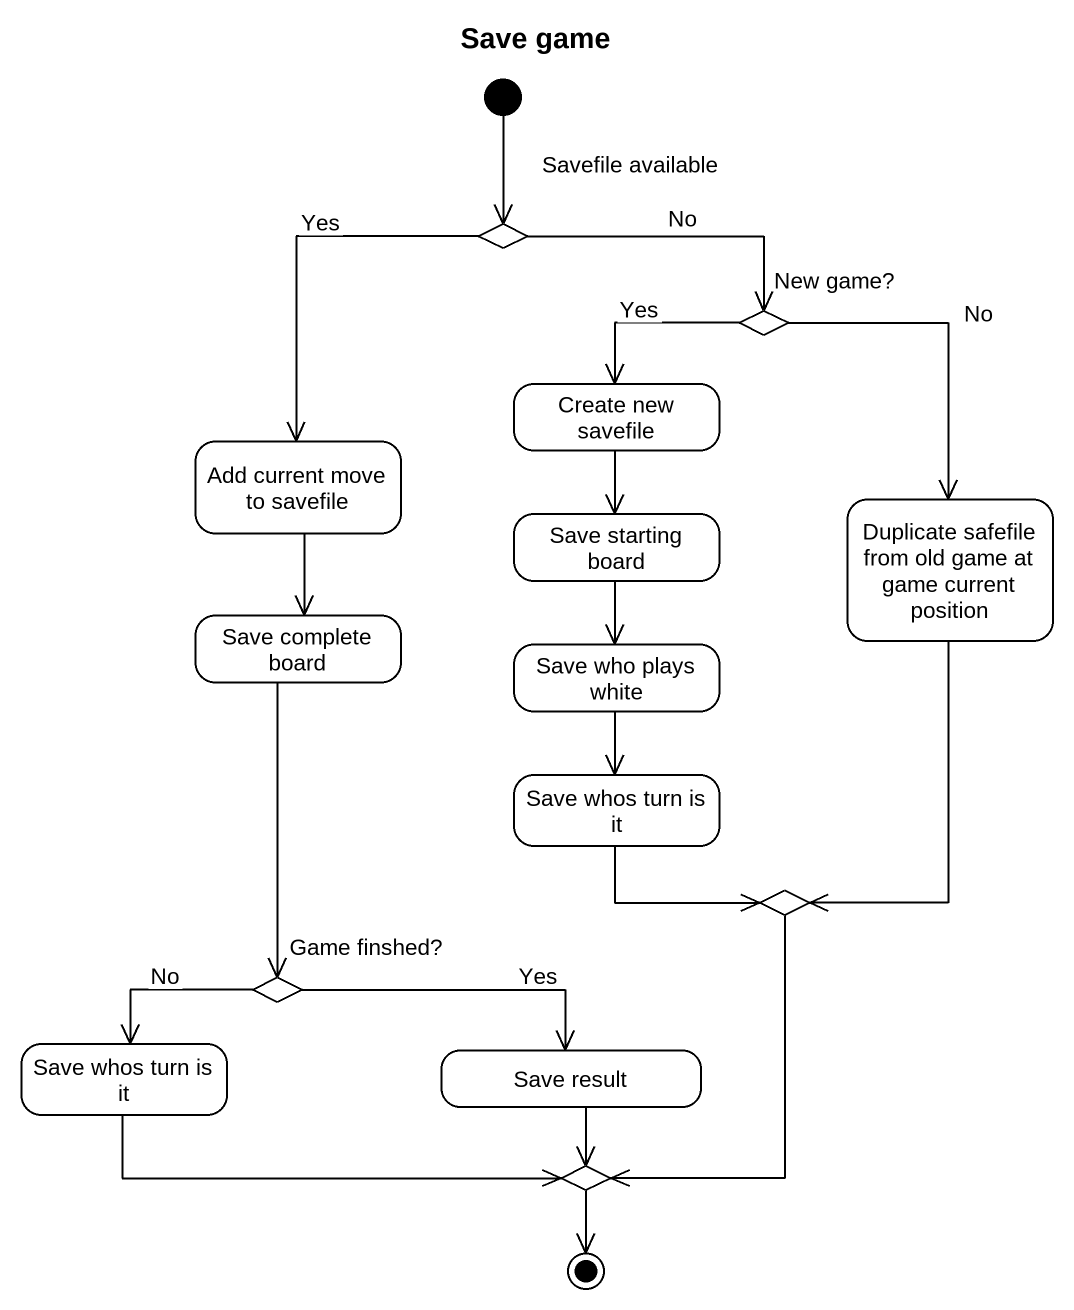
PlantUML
@startuml
title Save game
hide empty description
state "Savefile available" as Savefile_available <<choice>>
state "New game?" as New_game <<choice>>
state "Create new savefile" as Create_new_savefile
state "Add current move to savefile" as Add_current_move_to_savefile
state "Duplicate safefile from old game at game current position" as Duplicate_safefile_from_old
state "Save starting board" as Save_starting_board
state "Save complete board" as Save_complete_board
state "Save who plays white" as Save_who_plays_white
state "Save whos turn is it" as Save_whos_turn_is_it
state choice1 <<choice>>
state "Save whos turn is it" as Save_whos_turn_is_it_2
state "Game finshed?" as Game_finshed <<choice>>
state "Save result" as Save_result
state choice2 <<choice>>
[*] --> Savefile_available
Savefile_available -right-> New_game : No
Savefile_available --> Add_current_move_to_savefile : Yes
New_game --> Create_new_savefile : Yes
New_game --> Duplicate_safefile_from_old : No
Create_new_savefile --> Save_starting_board
Add_current_move_to_savefile --> Save_complete_board
Duplicate_safefile_from_old --> choice1
Save_starting_board --> Save_who_plays_white
Save_complete_board --> Game_finshed
Save_who_plays_white --> Save_whos_turn_is_it
Save_whos_turn_is_it -right-> choice1
choice1 --> choice2
Save_whos_turn_is_it_2 -right-> choice2
Game_finshed -left-> Save_whos_turn_is_it_2 : No
Game_finshed -right-> Save_result : Yes
Save_result --> choice2
choice2 --> [*]
@enduml
